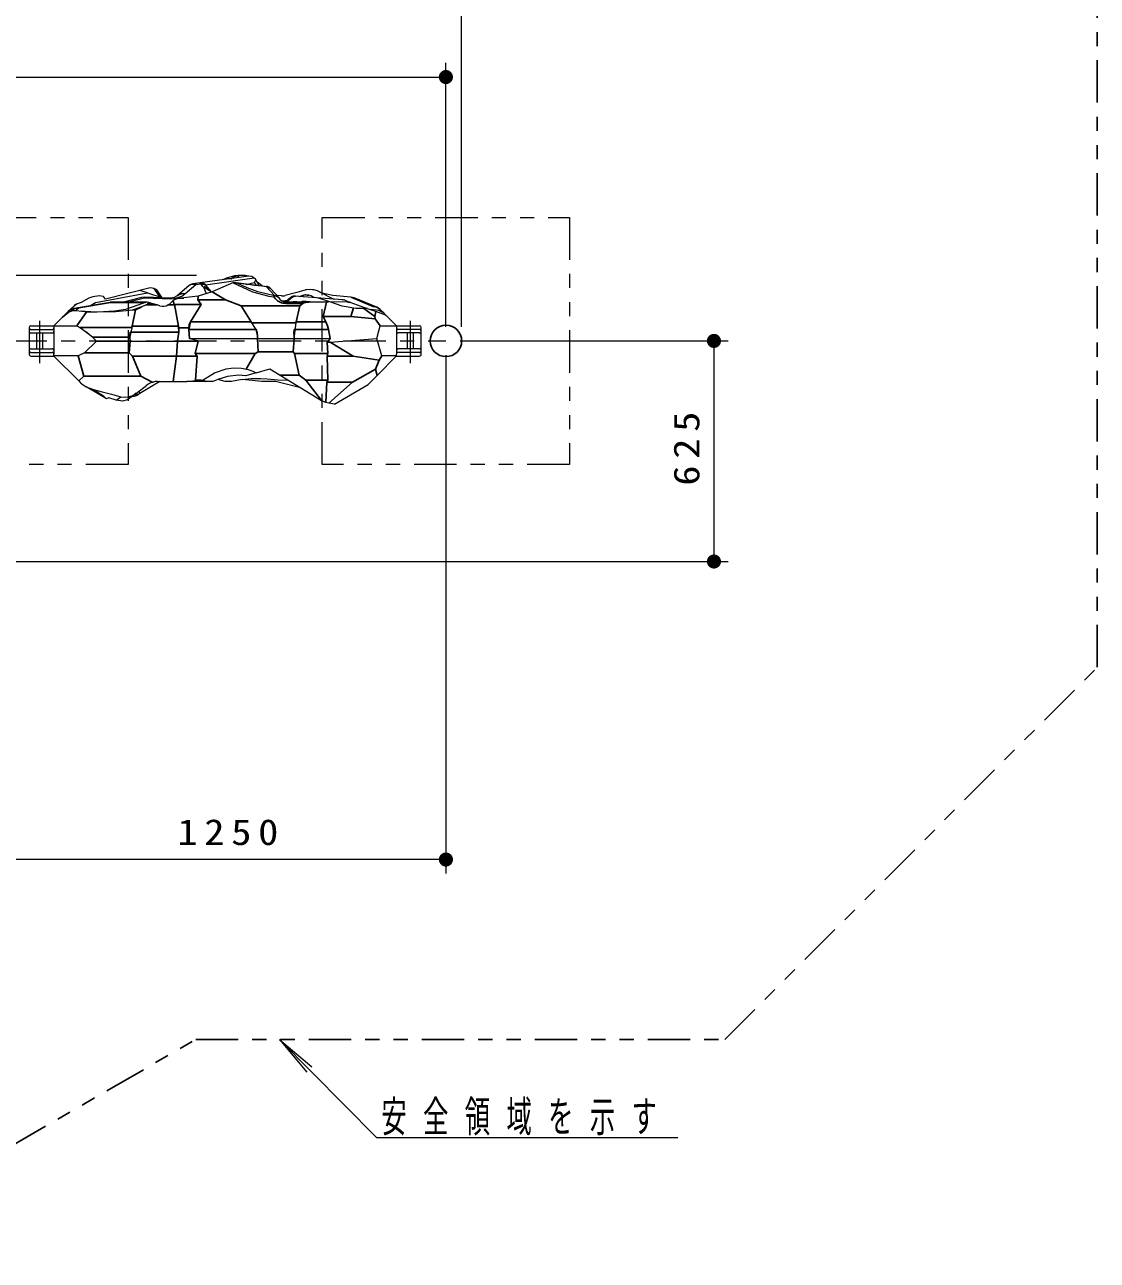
# Model space of a CAD drawing. Units: millimetres on the paper, scale 1:40. Extents: x -385 to 0, y -5 to 267.
# Drawn here: x -250.3 to -174.4, y 122.8 to 210.3 of the extents above; entities that cross this region are included whole.
import ezdxf

# ---------------------------------------------------------------- set-up
doc = ezdxf.new("R2010")
doc.units = ezdxf.units.MM
for name, pattern in [('USER1', [4.5, 2.5, -2]), ('USER2', [6, 3, -1, 1, -1]), ('USER3', [8, 3, -1, 1, -1, 1, -1])]:
    doc.linetypes.add(name, pattern=pattern)
doc.layers.add('LY_1', color=7, linetype='Continuous', lineweight=13)
doc.styles.add('ＭＳ ゴシック', font='')
doc.styles.get('ＭＳ ゴシック').set_extended_font_data('MS Gothic')

# ---------------------------------------------------------------- blocks, each defined once
blk = doc.blocks.new('filled_dot')
at = {"color": 0, "linetype": 'Continuous', "lineweight": -2, "const_width": 1.25}
blk.add_lwpolyline([(-0.625, 0, 1), (0.625, 0, 1)], format="xyb", close=True, dxfattribs=at)

msp = doc.modelspace()

# ---------------------------------------------------------------- linework, layer by layer
at = {"layer": 'LY_1'}
for p, q in [((-219.363, 188.884), (-219.363, 248.509)), ((-220.476, 188.884), (-220.476, 207.575)), ((-310.04, 206.575), (-220.476, 206.575)), ((-238.131, 192.509), (-367.152, 192.509)), ((-238.201, 191.891), (-238.451, 191.883)), ((-237.661, 191.713), (-237.832, 191.931)), ((-237.063, 191.372), (-237.508, 191.855)), ((-234.697, 192.509), (-235.173, 192.509)), ((-234.03, 192.018), (-233.929, 192.209)), ((-233.483, 191.778), (-233.842, 192.051)), ((-233.17, 191.721), (-232.608, 191.098)), ((-232.108, 191.076), (-232.397, 191.1)), ((-232.178, 190.801), (-232.29, 190.926)), ((-231.04, 191.319), (-231.849, 191.1)), ((-231.463, 190.964), (-231.846, 190.637)), ((-231.804, 190.632), (-231.461, 190.947)), ((-231.42, 190.923), (-231.731, 190.634)), ((-230.381, 191.498), (-231.04, 191.319)), ((-230.439, 191.149), (-230.495, 191.139)), ((-230.121, 191.522), (-230.41, 191.5)), ((-229.93, 191.506), (-230.121, 191.522)), ((-229.83, 191.497), (-229.93, 191.506)), ((-227.2, 190.978), (-225.639, 190.328)), ((-247.224, 189.964), (-247.261, 189.927)), ((-240.956, 190.443), (-241.601, 190.632)), ((-240.912, 190.43), (-240.956, 190.443)), ((-240.718, 190.374), (-240.912, 190.43)), ((-239.774, 190.743), (-240.007, 190.535)), ((-239.752, 190.763), (-239.774, 190.743)), ((-230.182, 190.638), (-231.804, 190.634)), ((-230.182, 190.638), (-230.6, 190.546)), ((-228.932, 190.64), (-230.182, 190.638)), ((-228.788, 190.64), (-228.932, 190.64)), ((-227.361, 190.635), (-228.702, 190.641)), ((-225.434, 189.96), (-225.949, 190.144)), ((-224.881, 189.763), (-225.434, 189.96)), ((-248.226, 188.959), (-247.609, 189.578)), ((-247.21, 189.895), (-247.609, 189.578)), ((-238.558, 189.23), (-238.672, 188.682)), ((-231.091, 189.155), (-231.231, 188.242)), ((-228.799, 188.749), (-228.98, 189.23)), ((-224.602, 189.586), (-224.846, 189.831)), ((-224.602, 189.586), (-223.987, 188.969)), ((-249.976, 188.834), (-249.976, 186.934)), ((-249.851, 188.959), (-248.226, 188.959)), ((-248.226, 188.959), (-248.226, 188.834)), ((-248.226, 188.952), (-246.599, 188.952)), ((-248.226, 188.834), (-248.226, 186.934)), ((-246.599, 188.952), (-246.397, 188.831)), ((-245.486, 188.143), (-246.397, 188.831)), ((-242.698, 188.931), (-242.855, 188.143)), ((-239.393, 188.501), (-239.41, 188.931)), ((-225.372, 188.05), (-225.136, 188.952)), ((-225.136, 188.952), (-223.976, 188.952)), ((-223.98, 188.959), (-223.987, 188.969)), ((-223.987, 188.969), (-223.976, 188.959)), ((-223.986, 188.959), (-223.976, 188.952)), ((-223.986, 188.959), (-223.976, 188.959)), ((-223.976, 188.959), (-222.351, 188.959)), ((-223.976, 188.959), (-223.976, 188.952)), ((-223.976, 188.952), (-223.976, 188.834)), ((-223.976, 188.834), (-223.976, 186.934)), ((-222.226, 186.934), (-222.226, 188.834)), ((-245.204, 187.866), (-246.067, 187.029)), ((-245.486, 188.143), (-245.204, 187.866)), ((-245.204, 187.866), (-242.834, 187.866)), ((-242.834, 187.866), (-239.48, 187.866)), ((-239.48, 187.866), (-238.022, 187.866)), ((-238.627, 188.066), (-233.823, 188.066)), ((-238.065, 187.884), (-238.627, 188.066)), ((-233.823, 188.066), (-231.211, 188.066)), ((-231.211, 188.066), (-228.67, 188.066)), ((-228.67, 188.066), (-228.884, 187.796)), ((-228.884, 187.796), (-228.659, 187.796)), ((-228.659, 187.796), (-225.372, 188.05)), ((-225.003, 186.816), (-225.372, 188.05)), ((-219.476, 187.884), (-200.501, 187.884)), ((-201.501, 187.884), (-201.501, 172.259)), ((-249.851, 186.809), (-248.21, 186.809)), ((-248.226, 186.816), (-248.226, 186.934)), ((-246.514, 186.816), (-248.226, 186.816)), ((-248.226, 186.816), (-248.21, 186.809)), ((-246.469, 185.046), (-248.226, 186.809)), ((-246.067, 187.029), (-246.514, 186.816)), ((-223.987, 186.798), (-225.347, 185.434)), ((-223.976, 186.816), (-225.003, 186.816)), ((-223.987, 186.798), (-223.98, 186.809)), ((-223.976, 186.809), (-223.987, 186.798)), ((-223.986, 186.809), (-223.976, 186.816)), ((-223.986, 186.809), (-223.976, 186.809)), ((-223.976, 186.816), (-223.976, 186.934)), ((-223.976, 186.816), (-223.976, 186.809)), ((-223.976, 186.809), (-222.351, 186.809)), ((-220.476, 186.884), (-220.476, 150.147)), ((-233.902, 185.626), (-232.935, 185.898)), ((-232.935, 185.898), (-232.205, 185.454)), ((-246.469, 185.046), (-246.34, 184.916)), ((-246.088, 184.722), (-245.939, 184.634)), ((-242.388, 184.187), (-241.649, 184.752)), ((-241.27, 184.968), (-241.208, 184.968)), ((-241.27, 184.968), (-241.254, 184.954)), ((-240.889, 185.009), (-239.778, 185.009)), ((-239.778, 185.009), (-238.829, 185.009)), ((-232.205, 185.454), (-229.28, 183.672)), ((-228.359, 183.401), (-225.976, 184.803)), ((-225.976, 184.803), (-225.347, 185.434)), ((-245.437, 184.432), (-244.636, 183.948)), ((-243.809, 183.687), (-243.491, 183.931)), ((-229.057, 183.536), (-229.28, 183.672)), ((-277.79, 172.259), (-200.501, 172.259)), ((-220.476, 151.147), (-251.726, 151.147)), ((-232.247, 138.392), (-230.332, 136.083)), ((-232.247, 138.392), (-229.96, 136.451)), ((-225.386, 131.452), (-232.247, 138.392)), ((-225.386, 131.452), (-204.047, 131.452))]:
    msp.add_line(p, q, dxfattribs=at)
at = {"layer": 'LY_1', "linetype": 'USER3', "lineweight": 25}
for p, q in [((-174.364, 164.762), (-174.364, 211.148)), ((-200.724, 138.401), (-174.364, 164.762)), ((-265.276, 122.759), (-238.182, 138.401)), ((-238.182, 138.401), (-200.724, 138.401))]:
    msp.add_line(p, q, dxfattribs=at)
at = {"layer": 'LY_1', "linetype": 'USER3'}
for p, q in [((-260.476, 196.634), (-242.976, 196.634)), ((-242.976, 196.634), (-242.976, 179.134)), ((-229.226, 196.634), (-211.726, 196.634)), ((-229.226, 179.134), (-229.226, 196.634)), ((-211.726, 196.634), (-211.726, 179.134)), ((-242.976, 179.134), (-260.476, 179.134)), ((-211.726, 179.134), (-229.226, 179.134))]:
    msp.add_line(p, q, dxfattribs=at)
at = {"layer": 'LY_1', "lineweight": 25}
for p, q in [((-235.661, 192.297), (-235.677, 192.316)), ((-235.173, 192.363), (-235.173, 192.509)), ((-234.697, 192.427), (-234.697, 192.509)), ((-238.049, 190.8), (-238.017, 191.057)), ((-237.021, 191.352), (-236.073, 190.8)), ((-232.662, 191.002), (-232.55, 190.876)), ((-232.401, 191.054), (-232.397, 191.1)), ((-230.783, 191.022), (-230.502, 191.136)), ((-230.416, 191.148), (-230.288, 191.132)), ((-230.288, 191.132), (-230.189, 191.124)), ((-245.887, 189.957), (-246.599, 188.952)), ((-242.463, 190.09), (-242.698, 188.931)), ((-242.463, 190.09), (-242.643, 190.09)), ((-242.013, 190.297), (-242.463, 190.09)), ((-240.912, 190.43), (-241.721, 190.43)), ((-239.723, 190.43), (-240.156, 190.43)), ((-239.774, 190.743), (-239.723, 190.43)), ((-239.7, 190.459), (-239.723, 190.43)), ((-239.7, 190.459), (-239.41, 188.931)), ((-237.813, 190.459), (-239.7, 190.459)), ((-238.558, 189.23), (-237.813, 190.459)), ((-236.073, 190.8), (-238.049, 190.8)), ((-238.049, 190.8), (-237.813, 190.459)), ((-234.973, 190.367), (-236.073, 190.8)), ((-230.825, 190.367), (-234.973, 190.367)), ((-234.973, 190.367), (-234.27, 189.23)), ((-231.803, 190.544), (-230.6, 190.546)), ((-231.75, 190.738), (-231.718, 190.746)), ((-231.071, 189.23), (-230.825, 190.367)), ((-230.6, 190.546), (-230.825, 190.367)), ((-229.161, 189.607), (-228.932, 190.64)), ((-227.214, 189.607), (-227.02, 190.22)), ((-226.285, 190.18), (-225.514, 189.612)), ((-225.434, 189.96), (-225.514, 189.612)), ((-234.27, 189.23), (-238.558, 189.23)), ((-231.091, 189.155), (-234.218, 189.155)), ((-228.98, 189.23), (-231.071, 189.23)), ((-227.214, 189.607), (-229.161, 189.607)), ((-228.98, 189.23), (-229.161, 189.607)), ((-225.482, 189.456), (-227.214, 189.607)), ((-225.514, 189.612), (-225.482, 189.456)), ((-225.136, 188.952), (-225.482, 189.456)), ((-242.724, 188.831), (-246.397, 188.831)), ((-242.821, 188.501), (-239.393, 188.501)), ((-239.41, 188.931), (-242.698, 188.931)), ((-239.393, 188.501), (-239.487, 187.884)), ((-239.395, 188.816), (-238.67, 188.816)), ((-238.627, 188.066), (-238.672, 188.682)), ((-238.672, 188.682), (-233.915, 188.682)), ((-233.812, 188.242), (-233.823, 188.066)), ((-231.231, 188.242), (-231.211, 188.066)), ((-231.21, 188.682), (-228.795, 188.682)), ((-228.795, 188.682), (-228.67, 188.066)), ((-245.486, 188.143), (-242.855, 188.143)), ((-242.898, 187.029), (-242.834, 187.866)), ((-242.855, 188.143), (-242.834, 187.866)), ((-239.561, 186.811), (-239.48, 187.866)), ((-239.487, 187.884), (-239.48, 187.866)), ((-238.223, 186.984), (-238.022, 187.866)), ((-238.022, 187.866), (-238.065, 187.884)), ((-233.777, 187.115), (-233.823, 188.066)), ((-231.292, 187.115), (-231.211, 188.066)), ((-228.826, 186.984), (-228.884, 187.796)), ((-227.035, 186.811), (-228.659, 187.796)), ((-246.514, 186.816), (-246.098, 185.392)), ((-242.898, 187.029), (-246.067, 187.029)), ((-242.659, 186.811), (-242.898, 187.029)), ((-239.561, 186.811), (-242.659, 186.811)), ((-242.659, 186.811), (-242.084, 185.392)), ((-239.561, 186.811), (-239.778, 185.009)), ((-238.085, 186.811), (-239.561, 186.811)), ((-233.989, 186.984), (-238.223, 186.984)), ((-238.223, 186.984), (-238.085, 186.811)), ((-238.195, 185.115), (-238.085, 186.811)), ((-234.625, 185.893), (-233.989, 186.984)), ((-233.777, 187.115), (-233.989, 186.984)), ((-231.292, 187.115), (-233.777, 187.115)), ((-231.185, 186.984), (-231.292, 187.115)), ((-228.826, 186.984), (-231.185, 186.984)), ((-230.866, 185.454), (-231.185, 186.984)), ((-228.873, 186.811), (-228.826, 186.984)), ((-228.873, 186.811), (-228.847, 185.115)), ((-227.035, 186.811), (-228.873, 186.811)), ((-225.202, 186.527), (-227.035, 186.811)), ((-225.452, 185.885), (-225.202, 186.527)), ((-225.202, 186.527), (-225.003, 186.816)), ((-227.086, 184.968), (-225.452, 185.885)), ((-225.452, 185.885), (-225.347, 185.434)), ((-246.469, 185.046), (-246.098, 185.392)), ((-246.098, 185.392), (-242.084, 185.392)), ((-242.084, 185.392), (-241.27, 184.968)), ((-238.195, 185.115), (-237.814, 185.115)), ((-238.163, 185.083), (-238.195, 185.115)), ((-232.205, 185.454), (-230.866, 185.454)), ((-230.866, 185.454), (-230.396, 185.115)), ((-230.396, 185.115), (-228.847, 185.115)), ((-229.28, 183.672), (-230.396, 185.115)), ((-228.897, 184.968), (-228.969, 183.531)), ((-228.847, 185.115), (-228.897, 184.968)), ((-228.897, 184.968), (-227.086, 184.968)), ((-228.762, 183.481), (-227.086, 184.968))]:
    msp.add_line(p, q, dxfattribs=at)
at = {"layer": 'LY_1', "linetype": 'USER2'}
for p, q in [((-249.226, 186.309), (-249.226, 189.459)), ((-222.976, 186.309), (-222.976, 189.459)), ((-251.726, 187.884), (-220.476, 187.884))]:
    msp.add_line(p, q, dxfattribs=at)
at = {"layer": 'LY_1', "linetype": 'USER1'}
for p, q in [((-249.851, 188.696), (-248.351, 188.696)), ((-249.851, 188.446), (-248.351, 188.446)), ((-249.443, 187.321), (-249.443, 188.446)), ((-249.01, 187.321), (-249.01, 188.446)), ((-222.351, 188.696), (-223.851, 188.696)), ((-222.351, 188.446), (-223.851, 188.446)), ((-223.193, 187.321), (-223.193, 188.446)), ((-222.76, 187.321), (-222.76, 188.446)), ((-249.851, 187.321), (-248.351, 187.321)), ((-222.351, 187.321), (-223.851, 187.321)), ((-249.851, 187.071), (-248.351, 187.071)), ((-222.351, 187.071), (-223.851, 187.071))]:
    msp.add_line(p, q, dxfattribs=at)
at = {"layer": 'LY_1'}
for points in [[(-233.704, 191.78), (-233.961, 192.259), (-234.209, 192.441), (-234.434, 192.462), (-238.396, 191.919), (-238.656, 191.804), (-239.513, 191.073), (-239.724, 190.961), (-239.975, 190.921), (-241.784, 190.99), (-242.019, 190.962), (-243.311, 190.634), (-243.048, 190.634), (-241.817, 190.941), (-239.949, 190.87), (-239.587, 190.901), (-239.175, 191.055), (-238.948, 191.21), (-238.187, 191.89), (-237.832, 191.931), (-237.508, 191.855), (-234.042, 192.347)], [(-232.29, 190.926), (-232.863, 191.565), (-233.128, 191.716), (-235.518, 192.017), (-237.021, 191.352), (-238.017, 191.057), (-239.457, 190.89), (-239.752, 190.763)], [(-237.087, 191.364), (-237.632, 191.692), (-237.46, 191.25)], [(-235.18, 192.509), (-235.453, 192.502), (-236.012, 192.32), (-236.26, 192.212)], [(-236, 192.326), (-235.682, 192.291), (-235.506, 192.432), (-235.188, 192.509)], [(-235.549, 192), (-234.169, 191.371), (-233.01, 191.055), (-232.662, 191.002), (-232.602, 191.088), (-233.793, 191.354), (-234.542, 191.643), (-235.259, 191.976)], [(-234.62, 191.888), (-234.042, 192.015), (-233.899, 191.825)], [(-240.566, 190.943), (-240.949, 191.494), (-241.131, 191.596), (-241.418, 191.641), (-244.565, 190.847), (-244.714, 191.026), (-245.032, 191.074), (-245.462, 191), (-245.765, 190.909), (-246.307, 190.602), (-246.63, 190.499), (-247.224, 189.964), (-247.614, 189.573), (-247.211, 189.894), (-246.902, 190.04), (-246.649, 190.05), (-245.859, 189.956), (-245.197, 189.943), (-243.855, 189.978), (-242.643, 190.09), (-241.694, 190.451), (-241.451, 190.56), (-240.951, 190.441), (-241.628, 190.626), (-241.883, 190.549), (-243.166, 190.119), (-243.937, 189.995), (-245.124, 189.929)], [(-245.631, 190.399), (-245.272, 190.605), (-241.597, 191.286), (-242.134, 191.458)], [(-241.608, 191.289), (-240.586, 190.967), (-240.784, 191.089), (-241.131, 191.596)], [(-232.397, 191.1), (-232.45, 191.107), (-232.458, 191.108)], [(-232.397, 191.1), (-232.45, 191.107), (-232.458, 191.108)], [(-225.949, 190.144), (-227.265, 190.614), (-227.361, 190.635), (-227.629, 190.765), (-227.772, 190.785), (-231.191, 191.053)], [(-229.763, 190.944), (-230.005, 191.073), (-230.189, 191.124)], [(-226.036, 190.17), (-226.19, 190.185), (-226.854, 190.191), (-227.821, 190.353), (-228.702, 190.641), (-229.574, 190.928)], [(-229.484, 191.395), (-229.191, 191.239), (-228.798, 191.033)], [(-225.374, 190.279), (-226.976, 190.939), (-227.2, 190.978), (-228.477, 191.105), (-229.251, 191.271), (-229.484, 191.395), (-228.416, 190.842)], [(-229.484, 191.395), (-229.191, 191.239), (-228.798, 191.033)], [(-241.615, 190.634), (-244.116, 190.634), (-246.661, 190.212), (-247.192, 189.909)], [(-241.813, 190.58), (-244.211, 190.585), (-246.463, 190.199), (-246.641, 190.058)], [(-230.791, 190.636), (-231.265, 190.666), (-231.318, 190.615)], [(-229.805, 190.638), (-230.644, 190.699), (-230.452, 190.637)], [(-225.129, 190.115), (-224.859, 189.843), (-225.226, 190.041), (-225.394, 190.063), (-225.831, 190.106)], [(-233.812, 188.242), (-233.915, 188.682), (-234.27, 189.23)], [(-246.397, 188.831), (-245.898, 188.497), (-245.486, 188.143)], [(-233.908, 185.625), (-234.635, 185.42), (-235.16, 185.469), (-235.937, 185.364), (-236.622, 185.155), (-236.974, 185.009), (-238.829, 185.009), (-238.181, 185.081), (-237.659, 185.123), (-237.466, 185.009)], [(-237.659, 185.123), (-236.869, 185.623), (-236.035, 185.917), (-235.489, 185.983), (-234.954, 185.955), (-234.475, 185.849), (-234.155, 185.734), (-233.902, 185.626)], [(-246.092, 184.724), (-246.226, 184.803), (-246.336, 184.913)], [(-240.728, 185.009), (-242.135, 184.152), (-242.345, 184.024), (-242.556, 183.952), (-242.698, 183.95)], [(-230.743, 184.563), (-232.551, 185.009), (-233.52, 185.009), (-234.891, 185.158), (-235.653, 185.009), (-236.101, 185.009), (-236.626, 185.154)], [(-234.891, 185.158), (-234.266, 185.22), (-233.584, 185.229), (-233.134, 185.204), (-232.62, 185.152), (-232.376, 185.12), (-231.643, 185.111)], [(-242.393, 184.182), (-242.698, 183.95), (-243.028, 183.708), (-243.365, 183.621), (-243.809, 183.687), (-244.332, 183.856), (-244.505, 183.791), (-245.086, 184.132), (-245.939, 184.634), (-245.437, 184.432), (-244.815, 184.289), (-244.149, 184.115), (-243.491, 183.931), (-243.134, 183.894), (-242.886, 183.935), (-242.641, 184.029), (-242.393, 184.182), (-242.698, 183.95)], [(-242.648, 183.95), (-242.511, 184.093), (-242.348, 184.081), (-242.14, 184.149), (-242.179, 184.331)], [(-228.359, 183.401), (-228.762, 183.481), (-228.969, 183.531), (-229.057, 183.536)]]:
    msp.add_lwpolyline(points, dxfattribs=at)
at = {"layer": 'LY_1', "lineweight": 25}
for points in [[(-232.602, 191.088), (-232.609, 191.086), (-232.616, 191.081), (-232.624, 191.074), (-232.631, 191.064), (-232.639, 191.052), (-232.647, 191.037), (-232.655, 191.021), (-232.662, 191.002)], [(-232.602, 191.088), (-232.609, 191.086), (-232.616, 191.081), (-232.624, 191.074), (-232.631, 191.064), (-232.639, 191.052), (-232.647, 191.037), (-232.655, 191.021), (-232.662, 191.002)], [(-244.242, 190.623), (-244.239, 190.623), (-244.235, 190.622), (-244.232, 190.619), (-244.228, 190.615), (-244.224, 190.609), (-244.22, 190.603), (-244.216, 190.595), (-244.211, 190.585)], [(-244.242, 190.623), (-244.239, 190.623), (-244.235, 190.622), (-244.232, 190.619), (-244.228, 190.615), (-244.224, 190.609), (-244.22, 190.603), (-244.216, 190.595), (-244.211, 190.585)], [(-241.617, 190.507), (-241.508, 190.531), (-241.36, 190.528), (-241.174, 190.499), (-240.956, 190.443)], [(-230.6, 190.546), (-230.531, 190.585), (-230.437, 190.614), (-230.32, 190.631), (-230.182, 190.638)], [(-238.67, 188.816), (-238.646, 189.027), (-238.558, 189.23)], [(-234.218, 189.155), (-234.246, 189.193), (-234.27, 189.23)], [(-231.071, 189.23), (-231.08, 189.193), (-231.091, 189.155)], [(-228.98, 189.23), (-228.871, 188.963), (-228.795, 188.682)], [(-242.855, 188.143), (-242.853, 188.325), (-242.821, 188.501)], [(-242.698, 188.931), (-242.709, 188.881), (-242.724, 188.831)], [(-239.41, 188.931), (-239.401, 188.874), (-239.395, 188.816)], [(-239.395, 188.816), (-239.381, 188.66), (-239.393, 188.501)], [(-238.672, 188.682), (-238.674, 188.749), (-238.67, 188.816)], [(-233.915, 188.682), (-233.83, 188.466), (-233.812, 188.242)], [(-231.231, 188.242), (-231.239, 188.466), (-231.21, 188.682)]]:
    msp.add_lwpolyline(points, dxfattribs=at)
msp.add_circle((-220.476, 187.884), 1.114, dxfattribs=at)
at = {"layer": 'LY_1'}
for centre, radius, start, end in [((-238.331, 191.424), 0.5, 97.80224, 130.49257), ((-237.845, 191.503), 0.487, 46.23819, 97.67014), ((-221.932, 296.871), 105.725, 262.67099, 263.88259), ((-234.697, 191.759), 0.75, 69.41618, 90), ((-233.252, 191.25), 0.5, 41.86797, 83.90794), ((-239.404, 190.404), 0.5, 90.86533, 131.86797), ((-239.404, 190.404), 0.499, 90.81058, 131.8646), ((-239.434, 196.534), 5.63, 270.23246, 274.13847), ((-237.129, 191.39), 0.0329, 352.79706, 39.53285), ((-232.045, 191.823), 0.75, 265.17478, 285.19113), ((-231.22, 190.679), 0.375, 85.64926, 130.49257), ((-229.885, 190.67), 0.829, 61.12646, 85.99097), ((-246.535, 189.473), 0.75, 99.6471, 128.4301), ((-246.583, 190.253), 0.25, 102.90449, 135.08414), ((-245.004, 201.658), 11.716, 263.65419, 269.05394), ((-244.116, 189.884), 0.75, 90, 99.6471), ((-240.507, 191.093), 0.75, 253.68321, 297.86912), ((-240.507, 191.093), 0.75, 297.86912, 311.86797), ((-239.418, 190.391), 0.5, 127.92028, 131.86662), ((-231.805, 191.134), 0.5, 221.86797, 270.11762), ((-227.738, 190.54), 0.25, 64.12921, 85.64926), ((-227.433, 190.143), 0.5, 70.34927, 90.11762), ((-225.66, 189.586), 0.75, 44.91586, 67.55064), ((-225.133, 189.057), 0.75, 44.91586, 70.34927), ((-249.851, 188.834), 0.125, 90, 179.99962), ((-222.351, 188.834), 0.125, 0.00038, 90), ((-249.851, 186.934), 0.125, 179.99962, 270), ((-222.351, 186.934), 0.125, 270, 0.00038), ((-245.454, 185.799), 1.25, 224.91586, 239.53446), ((-240.889, 183.759), 1.25, 106.97044, 127.40086), ((-240.889, 183.759), 1.25, 104.75111, 106.97044), ((-240.889, 183.759), 1.25, 90, 104.75111)]:
    msp.add_arc(centre, radius, start, end, dxfattribs=at)
at = {"layer": 'LY_1', "lineweight": 25}
for centre, radius, start, end in [((-238.243, 191.839), 0.102, 27.86568, 87.11525), ((-237.919, 191.891), 0.0951, 24.60211, 84.91855), ((-237.762, 191.501), 0.436, 54.35063, 99.28865), ((-237.564, 191.308), 0.399, 50.77954, 101.98807), ((-233.216, 191.614), 0.135, 49.53173, 82.87176), ((-233.189, 191.304), 0.417, 42.22744, 81.65439), ((-239.099, 190.634), 0.602, 74.90802, 129.17252), ((-232.661, 190.594), 0.498, 41.87911, 83.26982), ((-231.805, 191.544), 1, 221.86797, 270.11762), ((-231.202, 190.701), 0.352, 85.94824, 136.41233), ((-231.147, 190.693), 0.355, 85.92188, 137.15077), ((-228.461, 190.78), 0.0755, 70.15446, 115.49616), ((-246.561, 189.501), 0.712, 81.48617, 128.23775), ((-246.575, 189.702), 0.517, 76.5919, 99.52815), ((-244.108, 190.5), 0.135, 93.5581, 140.43646), ((-232.045, 191.823), 1.125, 269.72842, 285.19113), ((-235.418, 190.548), 3.614, 359.93359, 1.36711), ((-229.661, 190.354), 1.041, 160.67086, 164.24868), ((-227.804, 190.74), 0.0548, 54.28339, 84.89088), ((-227.437, 190.59), 0.053, 42.13354, 86.8512), ((-227.354, 190.359), 0.271, 70.69809, 99.18766), ((-225.644, 189.6), 0.729, 45.00748, 89.55199)]:
    msp.add_arc(centre, radius, start, end, dxfattribs=at)
at = {"layer": 'LY_1', "linetype": 'USER1'}
for centre, start, end in [((-249.851, 188.571), 90, 180), ((-249.851, 188.321), 90, 180), ((-248.351, 188.821), 270, 0), ((-248.351, 188.571), 270, 0), ((-223.851, 188.821), 180, 270), ((-223.851, 188.571), 180, 270), ((-222.351, 188.571), 0, 90), ((-222.351, 188.321), 0, 90), ((-249.851, 187.446), 180, 270), ((-248.351, 187.196), 0, 90), ((-223.851, 187.196), 90, 180), ((-222.351, 187.446), 270, 0), ((-249.851, 187.196), 180, 270), ((-248.351, 186.946), 0, 90), ((-223.851, 186.946), 90, 180), ((-222.351, 187.196), 270, 0)]:
    msp.add_arc(centre, 0.125, start, end, dxfattribs=at)

# ---------------------------------------------------------------- block references
at = {"layer": 'LY_1', "xscale": 0.4, "yscale": 0.4}
for p, rotation in [((-220.476, 206.575), 180), ((-201.501, 187.884), 270), ((-201.501, 172.259), 90), ((-220.476, 151.147), 180)]:
    msp.add_blockref('filled_dot', p, dxfattribs=dict(at, rotation=rotation))

# ---------------------------------------------------------------- texts
at = {"layer": 'LY_1', "insert": (-202.501, 180.488), "char_height": 1.833, "attachment_point": 8, "rotation": 90, "style": 'ＭＳ ゴシック'}
msp.add_mtext('\\T1.33;\\W1.15;625', dxfattribs=at)
at = {"layer": 'LY_1', "style": 'ＭＳ ゴシック'}
for s, insert, char_height, attachment_point in [('\\T1.33;\\W1.15;1250', (-235.678, 152.147), 1.833, 8), ('\\T1.64;\\W0.6;安全領域を示す', (-225.047, 131.602), 2.199, 7)]:
    msp.add_mtext(s, dxfattribs=dict(at, insert=insert, char_height=char_height, attachment_point=attachment_point))

doc.saveas('drawing.dxf')
